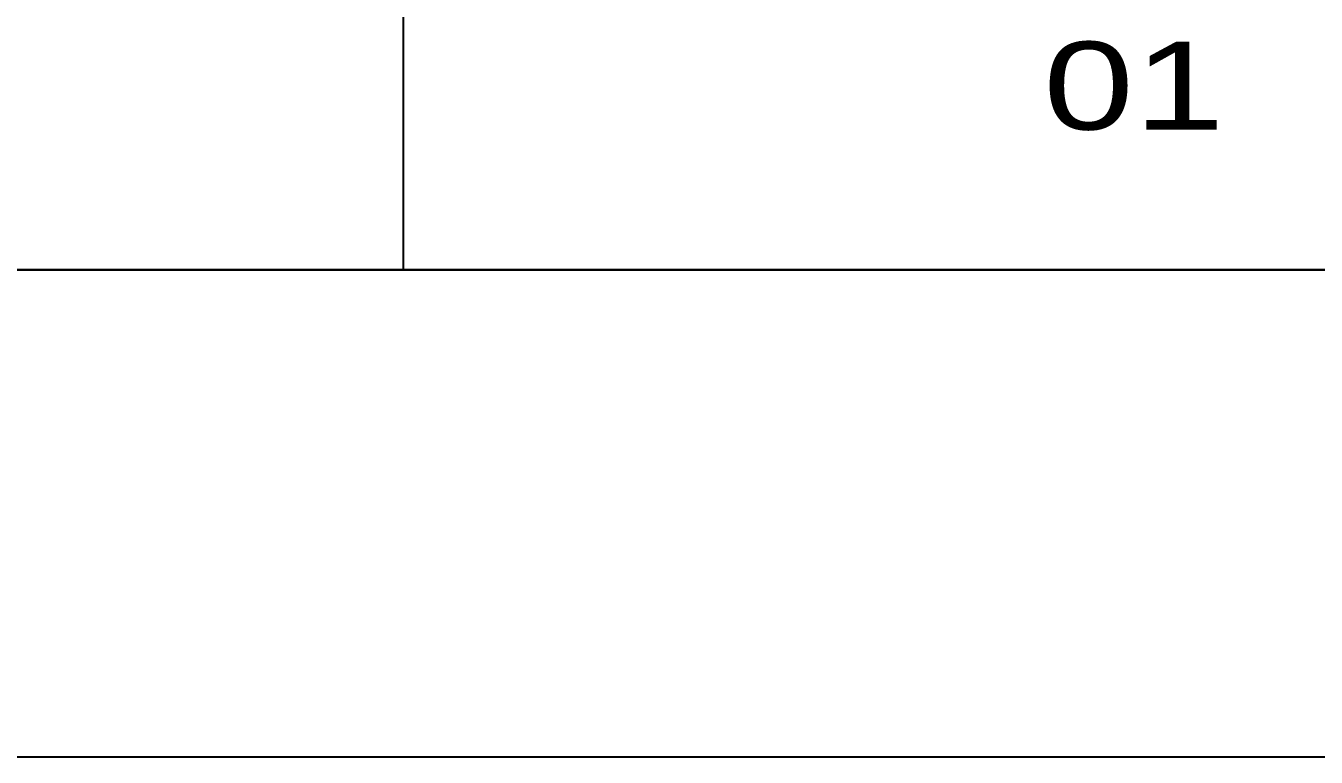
# Model space of a CAD drawing. Header units: millimetres. Extents: x -11062 to -8962, y -7241 to -5756.
# Drawn here: x -9299.6 to -9112.4, y -7240.9 to -7134.8 of the extents above; entities that cross this region are included whole.
import ezdxf
from ezdxf.enums import TextEntityAlignment as Align

# ---------------------------------------------------------------- set-up
doc = ezdxf.new("R2010")
doc.units = ezdxf.units.MM
doc.header["$LTSCALE"] = 5
doc.styles.add('Century Gothic', font='GOTHIC.TTF', dxfattribs={"width": 0.85})

msp = doc.modelspace()

# ---------------------------------------------------------------- linework, layer by layer
at = {"color": 7, "linetype": 'Continuous'}
for p, q in [((-9244.85, -7170.15), (-9244.85, -7028.74)), ((-9244.85, -7170.15), (-9244.85, -7028.74)), ((-10991.31, -7170.15), (-9032.73, -7170.15))]:
    msp.add_line(p, q, dxfattribs=at)
for points in [[(-11062.02, -5756.01), (-8962.02, -5756.01), (-8962.02, -7240.86), (-11062.02, -7240.86)], [(-10991.31, -5826.72), (-9032.73, -5826.72), (-9032.73, -7170.15), (-10991.31, -7170.15)]]:
    msp.add_lwpolyline(points, close=True, dxfattribs=at)

# ---------------------------------------------------------------- texts
at = {"color": 7, "style": 'Century Gothic', "width": 1.386555}
msp.add_text('01', height=12.749, dxfattribs=at).set_placement((-9138.85, -7149.82), align=Align.CENTER)

doc.saveas('drawing.dxf')
